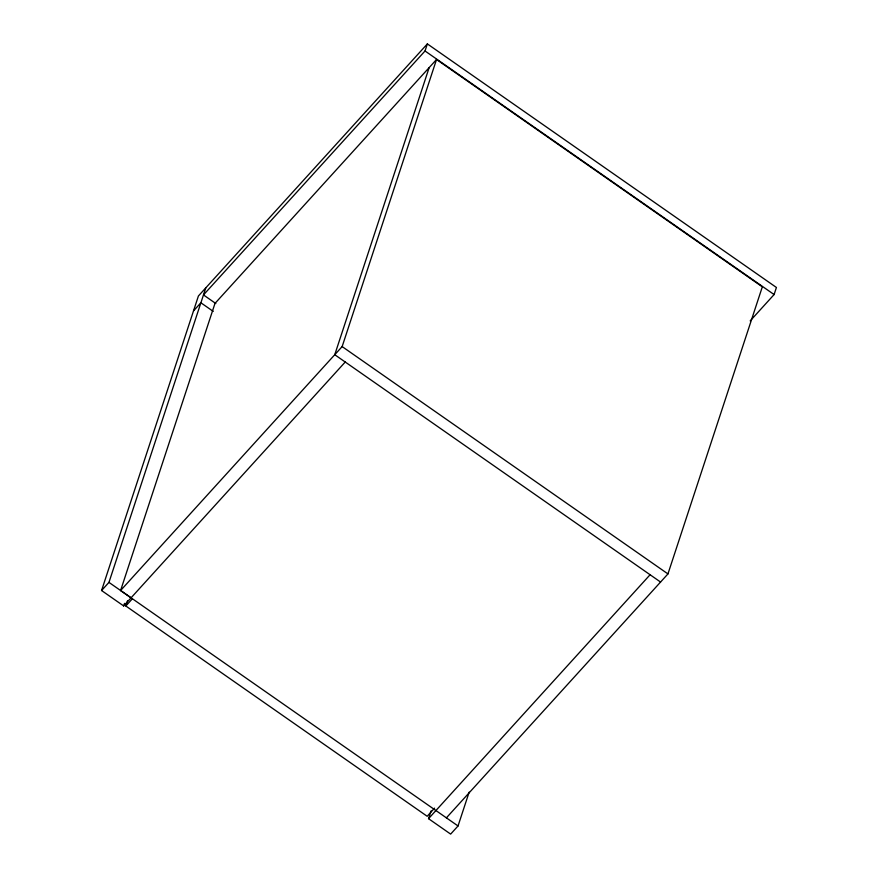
<?xml version="1.0" encoding="UTF-8"?>
<svg xmlns="http://www.w3.org/2000/svg" width="878" height="878" viewBox="0 0 878 878"><rect width="100%" height="100%" fill="white"/><g stroke="black" fill="none" stroke-linecap="round" stroke-linejoin="round"><path stroke-width="1.32" d="M345.23 362.01L123.677 605.952L101.574 590.521L198.417 295.974L427.356 43.9L776.426 287.479L774.1 294.558L750.196 320.876M101.574 590.521L108.96 582.388L205.803 287.841M131.063 597.819L120.593 590.51L214.978 303.426L436.531 59.495L762.334 286.832L667.949 573.916L446.397 817.846M123.677 605.952L124.533 603.351M434.566 808.144L427.18 816.277L125.817 605.985L127.519 600.804M215.823 303.536L203.476 294.92L425.029 50.979L427.356 43.9M429.144 67.628L334.759 354.712L660.563 582.048M120.593 590.51L342.146 346.58L436.531 59.495M469.148 792.154L458.031 825.968L450.644 834.1L428.541 818.669L431.109 810.866M193.5 310.911L200.886 302.778L213.233 311.394M125.817 605.985L132.38 598.763M428.541 818.669L650.093 574.739M425.029 50.979L774.1 294.558M342.146 346.58L667.949 573.916M108.96 582.388L458.031 825.968"/></g></svg>
